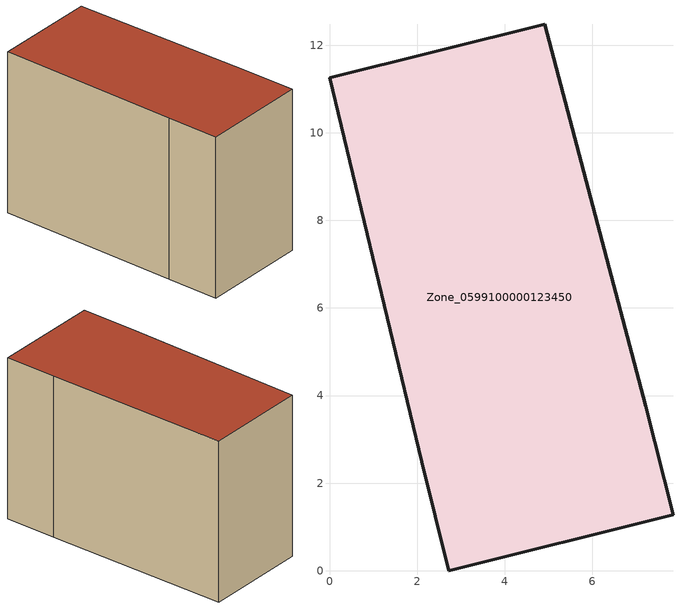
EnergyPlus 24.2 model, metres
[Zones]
Zone_0599100000123450
 floor ground (C_G): 2.73,0 2.11,2.48 0,11.26 4.91,12.48 7.22,3.76 7.84,1.27 z0
 wall outside (C_F): 2.11,2.48 2.73,0 7.84,1.27 7.22,3.76 4.91,12.48 0,11.26 2.11,2.48 z0:8.01
 roof outside (C_R): 7.22,3.76 4.91,12.48 0,11.26 2.11,2.48 2.73,0 7.84,1.27 z8.01
[BUILDING]
Pand.0599100000123450: North Axis=0; Terrain=City; Loads Convergence Tolerance Value=0.04; Temperature Convergence Tolerance Value=0.4; Solar Distribution=FullExterior; Maximum Number of Warmup Days=25; Minimum Number of Warmup Days=1
[Site:Location]
Rotterdam.The.Hague.AP_ZH_NLD Design_Conditions: Latitude=51.96; Longitude=4.45; Time Zone=1; Elevation=-4.5
[SITE:GROUNDTEMPERATURE:BUILDINGSURFACE]
18, 18, 18, 18, 18, 18, 18, 18, 18, 18, 18, 18
[MATERIAL] Thermal Absorptance=0.9; Solar Absorptance=0.7; Visible Absorptance=0.7
Name | Roughness | Thickness | Conductivity | Density | Specific Heat
G.TI.1975-1991 | MediumSmooth | 0.15 | 0.288461 | 540 | 1210
F.TI.1975-1991 | Rough | 0.3 | 0.230769 | 1920 | 840
R.TI.1975-1991 | MediumRough | 0.2 | 0.153846 | 1500 | 1000
[CONSTRUCTION]
C_G: G.TI.1975-1991
C_F: F.TI.1975-1991
C_R: R.TI.1975-1991
[ZONE]
Zone_0599100000123450: Type=1; Multiplier=1; Ceiling Height=Autocalculate; Volume=Autocalculate; Floor Area=autocalculate; Part of Total Floor Area=Yes
[ZONEINFILTRATION:DESIGNFLOWRATE]
Infil_Zone_0599100000123450: Zone or ZoneList or Space or SpaceList=Zone_0599100000123450; Schedule=AlwaysOn; Design Flow Rate Calculation Method=Flow/Area; Flow Rate per Floor Area=0.003; Constant Term Coefficient=1; Temperature Term Coefficient=0; Velocity Term Coefficient=0; Velocity Squared Term Coefficient=0
[HVACTEMPLATE:ZONE:IDEALLOADSAIRSYSTEM]
Zone_0599100000123450: Maximum Heating Supply Air Temperature=50; Minimum Cooling Supply Air Temperature=13; Maximum Heating Supply Air Humidity Ratio=0.0156; Minimum Cooling Supply Air Humidity Ratio=0.0077; Heating Limit=NoLimit; Cooling Limit=NoLimit; Dehumidification Control Type=ConstantSensibleHeatRatio; Cooling Sensible Heat Ratio=0.7; Dehumidification Setpoint=60; Humidification Control Type=None; Humidification Setpoint=30; Outdoor Air Method=None; Outdoor Air Flow Rate per Person=0.00944; Outdoor Air Flow Rate per Zone Floor Area=0; Outdoor Air Flow Rate per Zone=0; Demand Controlled Ventilation Type=None; Outdoor Air Economizer Type=NoEconomizer; Heat Recovery Type=None; Sensible Heat Recovery Effectiveness=0.7; Latent Heat Recovery Effectiveness=0.65
[ZONECONTROL:THERMOSTAT]
ThermostatControl_Zone_0599100000123450: Zone or ZoneList=Zone_0599100000123450; Control Type Schedule=DualSetpointControlType; Control 1=Thermostat_Zone_0599100000123450; Temperature Difference Between Cutout And Setpoint=0
[THERMOSTATSETPOINT:DUALSETPOINT]
Thermostat_Zone_0599100000123450: Heating Setpoint Temperature Schedule=HeatingSetpoint_Zone_0599100000123450; Cooling Setpoint Temperature Schedule=CoolingSetpoint_Zone_0599100000123450
[SCHEDULE:COMPACT]
HeatingSetpoint_Zone_0599100000123450: Through: 12/31, For: AllDays, Until: 24:00, 21
CoolingSetpoint_Zone_0599100000123450: Through: 12/31, For: AllDays, Until: 24:00, 24
DualSetpointControlType: Through: 12/31, For: AllDays, Until: 24:00, 4
AlwaysOn: Through: 12/31, For: AllDays, Until: 24:00, 1
